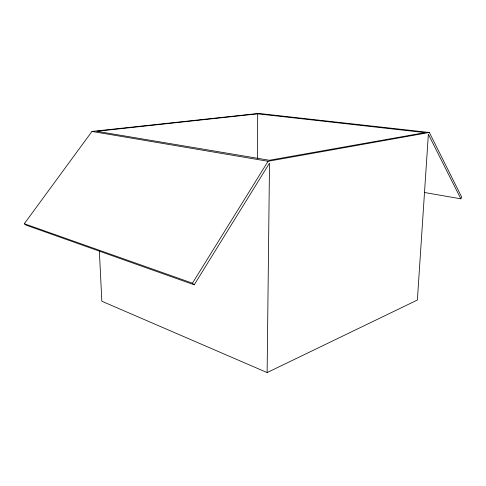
<?xml version="1.0" encoding="UTF-8"?>
<svg xmlns="http://www.w3.org/2000/svg" width="486" height="486" viewBox="0 0 486 486"><rect width="100%" height="100%" fill="white"/><g stroke="black" fill="none" stroke-linecap="round" stroke-linejoin="round"><path stroke-width="0.73" d="M257.38 158.618L257.702 113.833L425.171 132.617L269.341 160.271L96.805 131.293L257.702 113.833M99.326 250.454L101.847 301.241L267.124 372.574L269.505 163.144L194.218 284.808L26.056 225.133L24.3 223.742L91.963 131.433L258.564 113.426L429.332 132.471L461.7 197.128L460.85 198.829L424.321 192.462M24.3 223.742L192.45 283.18L268.065 161.273L429.332 132.471M267.124 372.574L417.377 300.032L428.36 134.288L460.85 198.829M91.963 131.433L268.065 161.273M192.45 283.18L194.218 284.808"/></g></svg>
